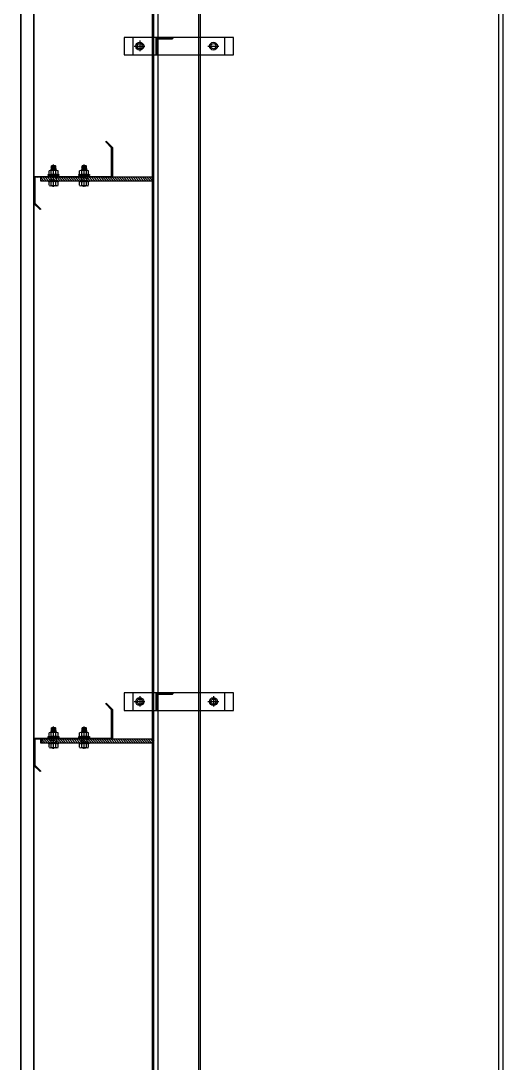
# Model space of a CAD drawing. Header units: inches. Extents: x 315041 to 662841, y -45540 to -35018.
# Drawn here: x 329968.92 to 329979.97, y -36234.16 to -36210.3 of the extents above; entities that cross this region are included whole.
import ezdxf

# ---------------------------------------------------------------- set-up
doc = ezdxf.new("R2010")
doc.units = ezdxf.units.IN
doc.header["$MEASUREMENT"] = 0
doc.linetypes.add('CENTER2', pattern=[28.575, 19.05, -3.175, 3.175, -3.175])
for name, color, linetype in [('2', 2, 'Continuous'), ('251', 251, 'Continuous'), ('3', 3, 'Continuous'), ('5', 5, 'Continuous'), ('6', 6, 'Continuous'), ('8', 8, 'Continuous'), ('9', 9, 'Continuous'), ('DOWNPOUT', 52, 'Continuous')]:
    doc.layers.add(name, color=color, linetype=linetype)

# ---------------------------------------------------------------- blocks, each defined once
blk = doc.blocks.new('A$C6A7930B6')
at = {"layer": '2'}
h = blk.add_hatch(dxfattribs=at)
h.set_pattern_fill('ANSI31', color=256, scale=0.125, angle=-90, style=0)
h.set_pattern_definition([(315, (3303.04439, 11524.56439), (0.011048543456, 0.011048543456), [])])
h.paths.add_polyline_path([(1.5, 1.185), (1.5, 0.619), (0.016, 0.619), (0.016, 0.124), (0.129, 0.011), (0.118, 0), (0, 0.118), (0, 0.635), (1.484, 0.635), (1.484, 1.179), (1.371, 1.292), (1.382, 1.303)])
at = {"layer": '251'}
h = blk.add_hatch(color=256, dxfattribs=at)
h.paths.add_polyline_path([(0.314, 0.668), (0.31, 0.668, 0.192582), (0.332, 0.676, 0.192582), (0.353, 0.668)])
h.paths.add_polyline_path([(0.397, 0.668, 0.192582), (0.418, 0.676, 0.192582), (0.44, 0.668)])
h = blk.add_hatch(color=256, dxfattribs=at)
h.paths.add_polyline_path([(0.898, 0.668), (0.893, 0.668, 0.192582), (0.915, 0.676, 0.192582), (0.937, 0.668)])
h.paths.add_polyline_path([(0.98, 0.668, 0.192582), (1.002, 0.676, 0.192582), (1.023, 0.668)])
h = blk.add_hatch(color=256, dxfattribs=at)
h.paths.add_polyline_path([(0.314, 0.455), (0.31, 0.455, 0.192582), (0.332, 0.464, 0.192582), (0.353, 0.455)])
h.paths.add_polyline_path([(0.397, 0.455, 0.192582), (0.418, 0.464, 0.192582), (0.44, 0.455)])
h = blk.add_hatch(color=256, dxfattribs=at)
h.paths.add_polyline_path([(0.898, 0.455), (0.893, 0.455, 0.192582), (0.915, 0.464, 0.192582), (0.937, 0.455)])
h.paths.add_polyline_path([(0.98, 0.455, 0.192582), (1.002, 0.464, 0.192582), (1.023, 0.455)])
at = {"layer": '9', "linetype": 'Continuous'}
h = blk.add_hatch(dxfattribs=at)
h.set_pattern_fill('ANSI31', color=250, scale=0.25, angle=-90, style=0)
h.set_pattern_definition([(315, (3302.900187, 11527.014995), (0.02209708691, 0.02209708691), [])])
h.paths.add_polyline_path([(2.292, 0.552), (2.292, 0.619), (0.125, 0.619), (0.125, 0.552)])
at = {"layer": '2'}
blk.add_lwpolyline([(1.5, 1.185), (1.5, 0.619), (0.016, 0.619), (0.016, 0.124), (0.129, 0.011), (0.118, 0), (0, 0.118), (0, 0.635), (1.484, 0.635), (1.484, 1.179), (1.371, 1.292), (1.382, 1.303)], close=True, dxfattribs=at)
at = {"layer": '5', "linetype": 'CENTER2', "ltscale": 0.2}
for p, q in [((0.375, 0.436), (0.375, 0.859)), ((0.958, 0.436), (0.958, 0.859))]:
    blk.add_line(p, q, dxfattribs=at)
at = {"layer": '6'}
blk.add_lwpolyline([(2.292, 0.552), (2.292, 0.619), (0.125, 0.619), (0.125, 0.552), (2.292, 0.552)], dxfattribs=at)
at = {"layer": '8'}
for p, q in [((0.335, 0.832), (0.325, 0.824)), ((0.325, 0.824), (0.335, 0.817)), ((0.415, 0.837), (0.335, 0.837)), ((0.335, 0.832), (0.335, 0.837)), ((0.335, 0.832), (0.375, 0.835)), ((0.375, 0.837), (0.375, 0.835)), ((0.375, 0.835), (0.375, 0.837)), ((0.415, 0.837), (0.42, 0.83)), ((0.42, 0.83), (0.415, 0.825)), ((0.918, 0.832), (0.908, 0.824)), ((0.908, 0.824), (0.918, 0.817)), ((0.998, 0.837), (0.918, 0.837)), ((0.918, 0.832), (0.918, 0.837)), ((0.918, 0.832), (0.958, 0.835)), ((0.958, 0.837), (0.958, 0.835)), ((0.958, 0.835), (0.958, 0.837)), ((0.998, 0.837), (1.003, 0.83)), ((1.003, 0.83), (0.998, 0.825)), ((0.288, 0.676), (0.288, 0.739)), ((0.44, 0.748), (0.31, 0.748)), ((0.436, 0.668), (0.314, 0.668)), ((0.335, 0.772), (0.325, 0.764)), ((0.325, 0.764), (0.325, 0.748)), ((0.325, 0.635), (0.325, 0.552)), ((0.332, 0.676), (0.332, 0.739)), ((0.332, 0.676), (0.332, 0.739)), ((0.35, 0.759), (0.415, 0.765)), ((0.425, 0.759), (0.35, 0.759)), ((0.415, 0.78), (0.425, 0.774)), ((0.425, 0.774), (0.415, 0.765)), ((0.415, 0.765), (0.425, 0.759)), ((0.418, 0.676), (0.418, 0.739)), ((0.425, 0.759), (0.425, 0.748)), ((0.425, 0.635), (0.425, 0.552)), ((0.462, 0.676), (0.462, 0.739)), ((0.872, 0.676), (0.872, 0.739)), ((1.023, 0.748), (0.893, 0.748)), ((1.019, 0.668), (0.898, 0.668)), ((0.918, 0.772), (0.908, 0.764)), ((0.908, 0.764), (0.908, 0.748)), ((0.908, 0.635), (0.908, 0.552)), ((0.915, 0.676), (0.915, 0.739)), ((0.915, 0.676), (0.915, 0.739)), ((0.933, 0.759), (0.998, 0.765)), ((1.008, 0.759), (0.933, 0.759)), ((0.998, 0.78), (1.008, 0.774)), ((1.008, 0.774), (0.998, 0.765)), ((0.998, 0.765), (1.008, 0.759)), ((1.002, 0.676), (1.002, 0.739)), ((1.008, 0.759), (1.008, 0.748)), ((1.008, 0.635), (1.008, 0.552)), ((1.045, 0.676), (1.045, 0.739)), ((0.288, 0.464), (0.288, 0.526)), ((0.44, 0.535), (0.31, 0.535)), ((0.436, 0.552), (0.314, 0.552)), ((0.436, 0.455), (0.314, 0.455)), ((0.332, 0.464), (0.332, 0.526)), ((0.332, 0.464), (0.332, 0.526)), ((0.418, 0.464), (0.418, 0.526)), ((0.462, 0.464), (0.462, 0.526)), ((0.872, 0.464), (0.872, 0.526)), ((1.023, 0.535), (0.893, 0.535)), ((1.019, 0.552), (0.898, 0.552)), ((1.019, 0.455), (0.898, 0.455)), ((0.915, 0.464), (0.915, 0.526)), ((0.915, 0.464), (0.915, 0.526)), ((1.002, 0.464), (1.002, 0.526)), ((1.045, 0.464), (1.045, 0.526))]:
    blk.add_line(p, q, dxfattribs=at)
for points in [[(0.335, 0.817), (0.325, 0.809), (0.335, 0.802), (0.415, 0.81), (0.425, 0.819), (0.415, 0.825)], [(0.335, 0.802), (0.325, 0.794), (0.335, 0.787), (0.415, 0.795), (0.425, 0.804), (0.415, 0.81)], [(0.335, 0.787), (0.325, 0.779), (0.335, 0.772), (0.415, 0.78), (0.425, 0.789), (0.415, 0.795)], [(0.918, 0.817), (0.908, 0.809), (0.918, 0.802), (0.998, 0.81), (1.008, 0.819), (0.998, 0.825)], [(0.918, 0.802), (0.908, 0.794), (0.918, 0.787), (0.998, 0.795), (1.008, 0.804), (0.998, 0.81)], [(0.918, 0.787), (0.908, 0.779), (0.918, 0.772), (0.998, 0.78), (1.008, 0.789), (0.998, 0.795)], [(0.275, 0.65), (0.275, 0.668), (0.475, 0.668), (0.475, 0.65)], [(0.859, 0.65), (0.859, 0.668), (1.058, 0.668), (1.058, 0.65)], [(0.275, 0.535), (0.275, 0.552), (0.475, 0.552), (0.475, 0.535)], [(0.859, 0.535), (0.859, 0.552), (1.058, 0.552), (1.058, 0.535)]]:
    blk.add_lwpolyline(points, close=True, dxfattribs=at)
for centre, start, end in [((0.31, 0.716), 46.3972, 133.6028), ((0.31, 0.699), 226.3972, 313.6028), ((0.353, 0.716), 90, 133.6028), ((0.353, 0.699), 226.3972, 270), ((0.397, 0.716), 46.3972, 90), ((0.397, 0.699), 270, 313.6028), ((0.44, 0.716), 46.3972, 133.6028), ((0.44, 0.699), 226.3972, 313.6028), ((0.893, 0.716), 46.3972, 133.6028), ((0.893, 0.699), 226.3972, 313.6028), ((0.937, 0.716), 90, 133.6028), ((0.937, 0.699), 226.3972, 270), ((0.98, 0.716), 46.3972, 90), ((0.98, 0.699), 270, 313.6028), ((1.023, 0.716), 46.3972, 133.6028), ((1.023, 0.699), 226.3972, 313.6028), ((0.31, 0.503), 46.3972, 133.6028), ((0.31, 0.486), 226.3972, 313.6028), ((0.353, 0.503), 90, 133.6028), ((0.353, 0.486), 226.3972, 270), ((0.397, 0.503), 46.3972, 90), ((0.397, 0.486), 270, 313.6028), ((0.44, 0.503), 46.3972, 133.6028), ((0.44, 0.486), 226.3972, 313.6028), ((0.893, 0.503), 46.3972, 133.6028), ((0.893, 0.486), 226.3972, 313.6028), ((0.937, 0.503), 90, 133.6028), ((0.937, 0.486), 226.3972, 270), ((0.98, 0.503), 46.3972, 90), ((0.98, 0.486), 270, 313.6028), ((1.023, 0.503), 46.3972, 133.6028), ((1.023, 0.486), 226.3972, 313.6028)]:
    blk.add_arc(centre, 0.0314, start, end, dxfattribs=at)

msp = doc.modelspace()

# ---------------------------------------------------------------- hatches: boundary and pattern name
h = msp.add_hatch()
h.set_pattern_fill('ANSI31', color=1, scale=0.15, style=0)
h.set_pattern_definition([(45, (319542.400513, -35040.541415), (-0.013258252147, 0.013258252147), [])])
edge = h.paths.add_edge_path()
edge.add_line((329972.4176, -36210.6826), (329972.0176, -36210.6826))
edge.add_line((329972.0176, -36210.6826), (329972.0176, -36211.0826))
edge.add_arc((329972.0176, -36211.0526), 0.03, 270, 360)
edge.add_line((329972.0476, -36211.0526), (329972.0476, -36210.7126))
edge.add_line((329972.0476, -36210.7126), (329972.3876, -36210.7126))
edge.add_arc((329972.3876, -36210.6826), 0.03, 270, 360)
h = msp.add_hatch()
h.set_pattern_fill('ANSI31', color=1, scale=0.15, style=0)
h.set_pattern_definition([(45, (319542.400513, -35055.541415), (-0.013258252147, 0.013258252147), [])])
edge = h.paths.add_edge_path()
edge.add_line((329972.4176, -36225.6826), (329972.0176, -36225.6826))
edge.add_line((329972.0176, -36225.6826), (329972.0176, -36226.0826))
edge.add_arc((329972.0176, -36226.0526), 0.03, 270, 360)
edge.add_line((329972.0476, -36226.0526), (329972.0476, -36225.7126))
edge.add_line((329972.0476, -36225.7126), (329972.3876, -36225.7126))
edge.add_arc((329972.3876, -36225.6826), 0.03, 270, 360)

# ---------------------------------------------------------------- linework, layer by layer
at = {"color": 2}
for points in [[(329971.2921, -36211.0826), (329973.7921, -36211.0826), (329973.7921, -36210.6826), (329971.2921, -36210.6826)], [(329971.2921, -36226.0826), (329973.7921, -36226.0826), (329973.7921, -36225.6826), (329971.2921, -36225.6826)]]:
    msp.add_lwpolyline(points, close=True, dxfattribs=at)
at = {"color": 1}
for points in [[(329972.4176, -36210.6826), (329972.0176, -36210.6826), (329972.0176, -36211.0826), (329972.0176, -36211.0826, 0.4142136), (329972.0476, -36211.0526), (329972.0476, -36210.7126), (329972.3876, -36210.7126, 0.4142136), (329972.4176, -36210.6826)], [(329972.4176, -36225.6826), (329972.0176, -36225.6826), (329972.0176, -36226.0826), (329972.0176, -36226.0826, 0.4142136), (329972.0476, -36226.0526), (329972.0476, -36225.7126), (329972.3876, -36225.7126, 0.4142136), (329972.4176, -36225.6826)]]:
    msp.add_lwpolyline(points, format="xyb", close=True, dxfattribs=at)
at = {"layer": '2', "color": 9}
for p, q in [((329979.8731, -36298.1769), (329979.8731, -36206.0135)), ((329971.9731, -36388.6769), (329971.9731, -36206.8035)), ((329972.0731, -36298.1769), (329972.0731, -36206.7935)), ((329979.9731, -36298.1769), (329979.9731, -36209.4895)), ((329971.9731, -36298.1769), (329971.9731, -36210.3035))]:
    msp.add_line(p, q, dxfattribs=at)
at = {"layer": '3'}
msp.add_lwpolyline([(329968.9231, -36447.0041), (329968.9231, -36186.0769), (329969.2231, -36186.0769), (329969.2231, -36447.0041)], close=True, dxfattribs=at)
msp.add_lwpolyline([(329968.9331, -36447.0041), (329968.9331, -36186.0869), (329969.2131, -36186.0869), (329969.2131, -36447.0041)], dxfattribs=at)
at = {"layer": 'DOWNPOUT', "color": 1, "true_color": 0xfa051e}
for p, q in [((329971.5196, -36210.8826), (329971.7668, -36210.8826)), ((329971.6476, -36210.7567), (329971.6476, -36210.997)), ((329973.2083, -36210.8826), (329973.4555, -36210.8826)), ((329971.5196, -36225.8826), (329971.7668, -36225.8826)), ((329971.6476, -36225.7567), (329971.6476, -36225.997)), ((329973.2083, -36225.8826), (329973.4555, -36225.8826)), ((329973.3363, -36225.7567), (329973.3363, -36225.997))]:
    msp.add_line(p, q, dxfattribs=at)
at = {"layer": 'DOWNPOUT', "color": 222}
msp.add_lwpolyline([(329973.0371, -36246.4993), (329973.0371, -36207.3783), (329973.0714, -36207.2763), (329973.0714, -36206.4975), (329971.9001, -36206.4975), (329971.9001, -36207.2763), (329971.9344, -36207.3783), (329971.9344, -36246.4993)], close=True, dxfattribs=at)
for points in [[(329971.971, -36246.4993), (329971.971, -36207.3723), (329971.9367, -36207.2703), (329971.9367, -36206.4975)], [(329973.0005, -36246.4993), (329973.0005, -36207.39), (329973.0348, -36207.288), (329973.0348, -36206.5152)]]:
    msp.add_lwpolyline(points, dxfattribs=at)
at = {"layer": 'DOWNPOUT', "color": 1, "true_color": 0xfa051e}
for points in [[(329971.4885, -36211.0826), (329973.5957, -36211.0826), (329973.5957, -36210.6826), (329971.4885, -36210.6826)], [(329971.4885, -36226.0826), (329973.5957, -36226.0826), (329973.5957, -36225.6826), (329971.4885, -36225.6826)]]:
    msp.add_lwpolyline(points, close=True, dxfattribs=at)
for centre, radius in [((329971.6476, -36210.8826), 0.09), ((329971.6476, -36210.8826), 0.06), ((329973.3363, -36210.8826), 0.09), ((329973.3363, -36210.8826), 0.06), ((329971.6476, -36225.8826), 0.09), ((329971.6476, -36225.8826), 0.06), ((329973.3363, -36225.8826), 0.09), ((329973.3363, -36225.8826), 0.06)]:
    msp.add_circle(centre, radius, dxfattribs=at)

# ---------------------------------------------------------------- block references
at = {"layer": '2', "xscale": 1.200000000011642, "yscale": 1.200000000011642, "zscale": 1.2}
for p in [(329969.2231, -36214.6242), (329969.2231, -36227.4851)]:
    msp.add_blockref('A$C6A7930B6', p, dxfattribs=at)

doc.saveas('drawing.dxf')
